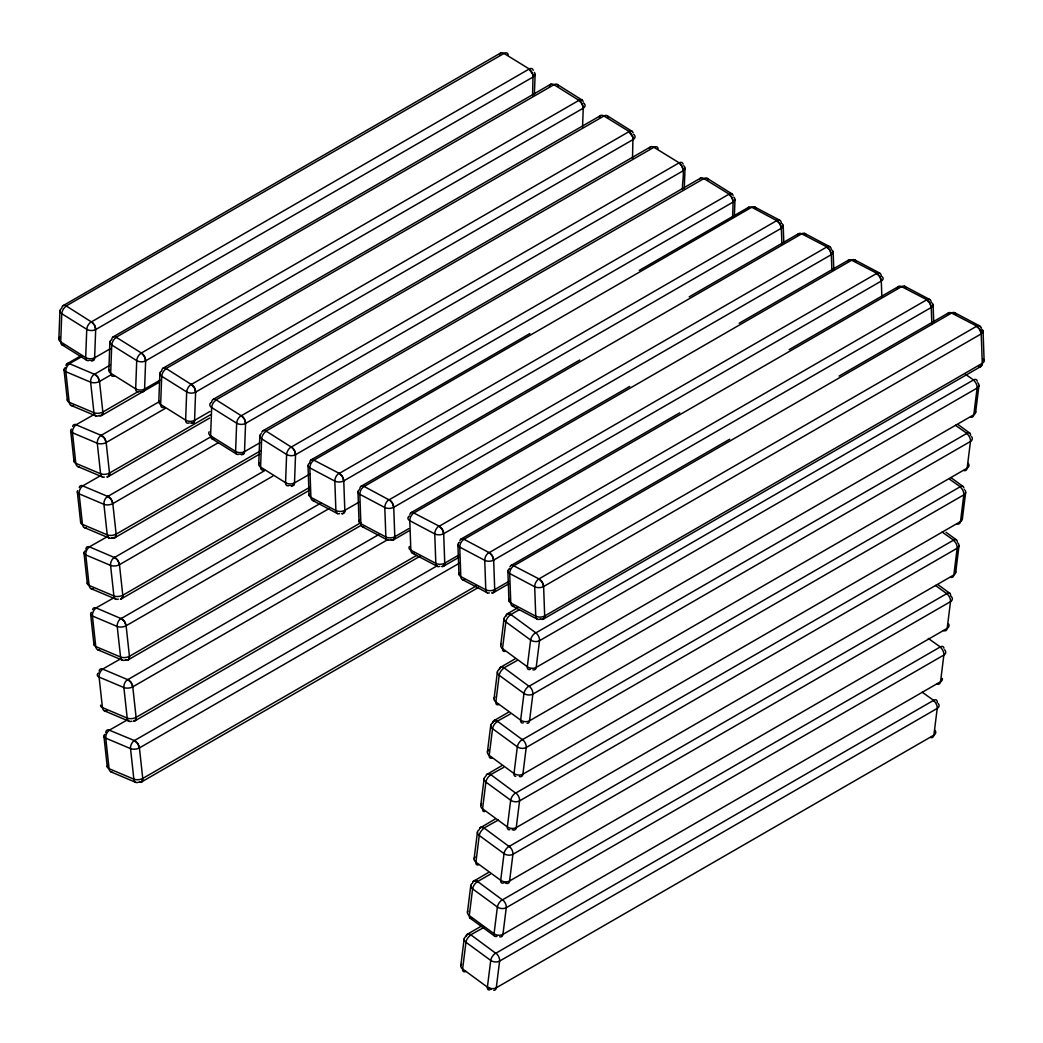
<?xml version="1.0" encoding="UTF-8"?>
<svg xmlns="http://www.w3.org/2000/svg" width="1043" height="1043" viewBox="0 0 1043 1043"><rect width="100%" height="100%" fill="white"/><g stroke="black" fill="none" stroke-linecap="round" stroke-linejoin="round"><path stroke-width="1.5" d="M508.202 54.692A6.31 3.494 -57.9 0 0 504.017 53.428L529.257 68.968L91.393 321.909L66.191 305.938L504.017 53.428A6.31 3.65 60 0 0 499.48 54.797M608.134 117.272A6.31 3.494 -57.9 0 0 603.962 115.995L629.19 131.535L191.325 384.476L166.124 368.518L603.962 115.995A6.31 3.65 60 0 0 599.412 117.377M658.107 148.549A6.31 3.494 -57.9 0 0 653.922 147.285L679.149 162.825L241.285 415.766L216.097 399.808L653.922 147.285A6.31 3.65 60 0 0 649.385 148.667M708.067 179.839A6.31 3.494 -57.9 0 0 703.895 178.575L729.122 194.115L291.258 447.056L266.056 431.085L703.895 178.575A6.31 3.65 60 0 0 699.657 179.096M781.911 243.736L781.363 228.234A6.31 3.65 60 0 0 776.709 220.608L751.742 207.244L313.891 460.172L339.314 473.392L776.944 220.503M797.595 235.144A6.31 3.65 60 0 1 801.689 233.815L364.098 486.468A6.31 3.65 60 0 0 359.835 488.619M847.659 261.298A6.31 3.65 60 0 1 851.662 260.228L413.823 512.987L439.246 526.207L876.889 273.318L851.662 260.228A6.31 3.794 -62.1 0 1 856.081 261.532M947.461 314.53A6.31 3.65 60 0 1 951.594 313.043L513.756 565.814L539.179 579.021M82.371 356.354L69.412 363.655L94.483 374.294L109.971 365.193M94.6 414.214L76.048 424.775L101.145 435.374L158.836 401.907M101.301 475.256L82.71 485.882L107.781 496.442L211.586 436.365M107.95 536.337L89.398 546.845L114.43 557.523L265 470.432M114.6 597.404L96.073 607.9L121.079 618.603L320.905 503.078M121.262 658.485L102.657 669.071L127.741 679.671L378.805 534.564M922.234 692.252L933.628 700.335L495.764 953.276L470.771 934.776L483.665 927.605M928.296 638.433L940.278 646.934L502.413 899.887L477.42 881.374M946.927 593.532L509.062 846.486L484.069 827.986L498.371 820.007M949.547 479.193L960.238 486.742L522.374 739.696L497.381 721.195L510.262 714.025M955.479 425.283L966.887 433.353L529.023 686.294L504.03 667.794L516.924 660.636M94.418 643.244A6.31 3.129 -6.2 0 0 95.773 646.543L120.558 657.012A6.31 4.094 -67.1 0 0 125.616 659.88L125.616 659.88A6.31 3.65 60 0 0 129.436 656.295L360.865 522.686M58.877 338.923L59.933 310.684M91.693 360.722L94.209 359.509L94.626 357.788L95.682 329.549L94.509 325.168L91.51 321.896M108.85 370.213L109.906 341.974M141.665 392.012L144.182 390.786L144.586 389.078L145.642 360.839L144.469 356.445L141.379 353.003L116.164 337.228L553.989 84.705A6.31 3.65 60 0 0 549.452 86.087M158.81 401.503L159.866 373.264M191.625 423.289L194.141 422.076L194.559 420.355L195.615 392.116L194.441 387.735L191.182 384.45M241.598 454.579L244.114 453.366L244.518 451.645L245.574 423.406L244.401 419.025L241.441 415.753M258.755 464.07L259.811 435.831M291.558 485.869L294.074 484.656L294.491 482.935L295.547 454.696L294.374 450.315L291.479 447.004M532.569 95.721L533.012 74.757L529.01 69.06A6.31 3.65 60 0 1 533.273 76.895L95.682 329.549A6.31 3.794 2.1 0 1 86.752 329.327L61.772 313.695A6.31 3.794 2.1 0 1 61.185 308.715M534.355 94.926L535.111 74.535M582.542 127.011L583.246 108.185L582.072 103.805L578.969 100.35L553.989 84.705A6.31 3.494 -57.9 0 1 558.174 85.982M632.514 158.301L632.945 137.337L628.942 131.64A6.31 3.65 60 0 1 633.218 139.475L195.615 392.116A6.31 3.794 2.1 0 1 186.684 391.907L161.704 376.262A6.31 3.794 2.1 0 1 161.117 371.282M682.474 189.591C681.861 181.221 686.411 168.744 679.162 162.838M684.247 188.783L685.016 168.392M732.564 217.739L733.151 202.042A6.31 3.794 2.1 0 0 733.737 197.101M734.389 215.366L734.976 199.682M110.767 374.959L99.515 381.464A6.31 3.65 60 0 0 94.496 374.137L97.794 377.058L99.515 381.464L102.84 411.998L101.966 415.31L99.007 415.583A6.31 4.094 -67.1 0 1 93.948 412.702L69.164 402.233A6.31 3.129 -6.2 0 1 67.808 398.947M165.263 408.413L106.164 442.532A6.31 3.65 60 0 0 101.145 435.205L104.443 438.125L106.164 442.532L109.489 473.066L109.385 475.021L107.312 476.951M107.612 496.429L111.106 499.206L112.813 503.613L116.138 534.146L115.265 537.458L112.305 537.732A6.31 4.094 -67.1 0 1 107.246 534.85L82.462 524.381A6.31 3.129 -6.2 0 1 80.832 521.552M114.652 557.47L117.755 560.287L119.463 564.68L122.787 595.227L122.683 597.17L120.61 599.099M120.936 618.59L124.404 621.354L126.112 625.761L129.436 656.295L128.563 659.606L125.747 659.997M127.846 679.658L131.053 682.435L132.774 686.829L136.098 717.375L135.981 719.318L133.908 721.261M126.503 720.374L109.319 730.178L134.404 740.582L137.702 743.503L139.423 747.909L142.748 778.443L141.861 781.755L138.915 782.028M782.758 224.414A6.31 3.494 -2.1 0 1 781.363 228.234L343.76 480.875A6.31 3.65 60 0 0 339.105 473.261L342.326 476.468L343.76 480.875L344.816 510.34L344.542 512.165L342.234 513.743M363.655 527.041A6.31 3.794 -62.1 0 1 360.878 523.755L359.822 494.304A6.31 3.794 -62.1 0 1 364.098 486.468L389.052 499.845L826.916 246.917L801.689 233.815A6.31 3.794 -62.1 0 1 806.161 235.249M881.883 276.473A6.31 3.494 -2.1 0 1 881.296 281.049L443.692 533.69A6.31 3.65 60 0 0 439.038 526.076L442.258 529.283L443.692 533.69L444.748 563.155L444.487 564.98L442.167 566.558M463.796 539.179L489.141 552.647L926.849 299.732L901.621 286.629A6.31 3.794 -62.1 0 1 906.211 288.598M542.099 619.373L544.42 617.808L544.681 615.97L543.625 586.518L542.191 582.098L538.983 578.891L976.822 326.146L951.594 313.043A6.31 3.794 -62.1 0 1 955.492 313.369M112.253 537.875L112.305 537.732A6.31 3.65 60 0 0 116.138 534.146L260.607 450.745M460.81 965.622L464.135 938.935M467.46 912.234L470.784 885.533M474.109 858.832L477.433 832.131M480.771 805.444L484.095 778.743M487.42 752.042L490.745 725.341M494.069 698.654L497.394 671.953M500.718 645.252L504.043 618.551M955.688 572.464L959.012 545.763M962.337 519.062L965.662 492.374M975.635 412.272L978.96 385.584M389.261 499.806L392.285 502.869L393.733 507.289L394.789 536.741L393.615 539.779L390.512 539.648A6.31 3.794 -62.1 0 1 385.858 536.962L360.878 523.755A6.31 3.494 -2.1 0 1 359.418 520.105M931.855 302.887A6.31 3.494 -2.1 0 1 931.256 307.463L493.665 560.104A6.31 3.65 60 0 0 489.011 552.49L492.218 555.697L493.665 560.104L494.721 589.556L494.447 591.394L492.14 592.972M508.645 569.413A6.31 3.494 -2.1 0 0 509.714 573.533L534.694 586.74A6.31 3.494 -2.1 0 0 543.625 586.518L981.228 333.864A6.31 3.65 60 0 0 976.574 326.25L979.781 329.458L981.228 333.864L982.284 363.329L981.111 366.354L543.507 618.994M527.067 723.32A6.31 3.65 60 0 0 529.544 720.791L532.869 694.103A6.31 3.65 60 0 0 529.036 686.085L528.866 686.255M519.336 776.514A6.31 3.65 60 0 0 522.895 774.193L526.22 747.492A6.31 3.65 60 0 0 522.387 739.487L522.178 739.63M515.698 793.084L953.576 540.131L942.181 532.073M505.386 883.017A6.31 3.65 60 0 0 509.597 880.983L512.921 854.282A6.31 3.65 60 0 0 509.088 846.277L509.206 846.486M499.662 936.783A6.31 3.65 60 0 0 502.948 934.385L506.272 907.684A6.31 3.65 60 0 0 502.439 899.679L502.244 899.822M489.715 989.911A6.31 3.129 -53.8 0 1 487.394 987.121L490.731 960.42A6.31 3.129 -53.8 0 1 495.79 953.067L495.79 953.067A6.31 3.65 60 0 1 499.61 961.085L496.285 987.773A6.31 3.65 60 0 1 493.808 990.302M91.263 321.883L91.406 321.713A6.31 3.65 60 0 1 95.682 329.549M195.615 392.116A6.31 3.65 60 0 0 191.338 384.28L191.338 384.28A6.31 3.494 -57.9 0 0 186.684 391.907L185.628 420.146A6.31 3.494 -57.9 0 0 189.278 422.923M241.194 415.753L241.311 415.57A6.31 3.65 60 0 1 245.574 423.406L683.178 170.765A6.31 3.794 2.1 0 0 684.638 166.789M733.151 202.042A6.31 3.65 60 0 0 728.874 194.207L731.977 197.662L733.151 202.042L295.547 454.696A6.31 3.65 60 0 0 291.271 446.86L291.101 447.017M755.901 208.131A6.31 3.794 -62.1 0 0 751.729 207.401L751.729 207.401A6.31 3.65 60 0 0 747.727 208.47M101.002 435.361L101.262 435.348A6.31 4.094 -67.1 0 0 97.273 443.236L100.597 473.783A6.31 4.094 -67.1 0 0 104.378 477.159M107.69 496.442L107.794 496.285A6.31 3.65 60 0 1 112.813 503.613L218.352 442.675M272.836 476.129L119.463 564.68A6.31 3.65 60 0 0 114.443 557.366L114.274 557.51M121.171 618.59L121.092 618.434A6.31 3.65 60 0 1 126.112 625.761L329.484 508.345M131.77 721.208A6.31 4.094 -67.1 0 1 127.207 718.079L123.882 687.546A6.31 4.094 -67.1 0 1 127.754 679.514L127.754 679.514A6.31 3.65 60 0 1 132.774 686.829L388.035 539.453M831.884 270.137L831.323 254.635A6.31 3.65 60 0 0 826.682 247.022L829.889 250.229L831.323 254.635L393.733 507.289A6.31 3.65 60 0 0 389.078 499.662L388.896 499.819M439.038 526.259L439.038 526.076A6.31 3.794 -62.1 0 0 434.762 533.912L435.818 563.376A6.31 3.794 -62.1 0 0 439.833 566.362M543.625 586.518A6.31 3.65 60 0 0 538.983 578.891L538.801 579.048M94.509 374.294L94.496 374.137A6.31 4.094 -67.1 0 0 90.624 382.168L93.948 412.702A6.31 3.129 -6.2 0 0 102.84 411.998L138.015 391.686M459.207 563.285L139.423 747.909A6.31 3.65 60 0 0 134.404 740.582L437.356 565.684M529.049 686.294L529.036 686.085A6.31 3.129 -53.8 0 0 523.977 693.439L520.653 720.139A6.31 3.129 -53.8 0 0 523.286 722.851M505.881 616.074L507.602 613.649L517.419 607.978M491.853 758.105A6.31 3.129 -53.8 0 1 489.219 755.38L492.544 728.679A6.31 4.094 7.1 0 1 492.583 722.864L494.304 720.439L508.319 712.343M522.269 739.67L522.387 739.487A6.31 3.129 -53.8 0 0 517.328 746.827L514.003 773.528A6.31 3.129 -53.8 0 0 515.764 776.37M291.284 447.056L291.271 446.86A6.31 3.494 -57.9 0 0 286.616 454.474L285.56 482.713A6.31 3.494 -57.9 0 0 289.211 485.503M538.983 579.074L538.983 578.891A6.31 3.794 -62.1 0 0 534.694 586.74L535.75 616.191A6.31 3.794 -62.1 0 0 540.404 618.877M114.456 557.523L114.443 557.366A6.31 4.094 -67.1 0 0 110.571 565.397L113.896 595.931A6.31 4.094 -67.1 0 0 118.315 599.112M121.118 618.59L121.092 618.434A6.31 4.094 -67.1 0 0 117.22 626.465L120.558 657.012A6.31 3.129 -6.2 0 0 129.436 656.295M388.974 499.832L389.078 499.662A6.31 3.794 -62.1 0 0 384.802 507.511L385.858 536.962A6.31 3.494 -2.1 0 0 394.789 536.741L408.856 528.618M134.286 740.752L134.404 740.582A6.31 4.094 -67.1 0 0 130.531 748.613L133.856 779.16A6.31 4.094 -67.1 0 0 137.767 782.511M515.529 793.019L490.718 774.584L503.613 767.426M514.981 658.954L500.953 667.051L499.232 669.476A6.31 4.094 7.1 0 0 499.193 675.29L495.868 701.991A6.31 3.129 -53.8 0 0 499.115 704.494M486.494 774.688L501.67 765.745M479.845 828.077L495.021 819.133M473.196 881.478L488.372 872.535M481.723 925.936L467.694 934.033L465.986 936.445A6.31 4.094 7.1 0 0 465.947 942.272L462.623 968.96A6.31 3.129 -53.8 0 0 465.856 971.476M63.219 305.573L500.809 52.919M113.179 336.863L550.782 84.209M66.752 363.942L80.78 355.846M90.624 360.396A6.31 3.65 60 0 0 94.626 357.788L110.102 348.844M583.246 108.185A6.31 3.65 60 0 0 578.969 100.35L141.379 353.003A6.31 3.65 60 0 1 145.642 360.839L583.246 108.185A6.31 3.794 2.1 0 0 584.641 104.117M163.151 368.14L600.742 115.499M140.596 391.673A6.31 3.65 60 0 0 144.586 389.078L160.061 380.134M101.966 415.31L159.475 382.103M213.111 399.43L650.715 146.789M190.569 422.963A6.31 3.65 60 0 0 194.559 420.355L210.034 411.424M74.548 459.911A6.31 3.129 -6.2 0 0 75.813 463.314L100.597 473.783A6.31 3.129 -6.2 0 0 109.489 473.066L210.803 414.579M108.615 476.377L209.604 418.074M263.084 430.72L700.674 178.066M240.529 454.253A6.31 3.65 60 0 0 244.518 451.645L260.007 442.714M115.265 537.458L259.733 454.044M311.023 459.924L529.831 333.604M639.229 270.437L748.626 207.283M290.502 485.543A6.31 3.65 60 0 0 294.491 482.935L309.914 474.03M88.173 581.733A6.31 3.129 -6.2 0 0 89.111 585.462L113.896 595.931A6.31 3.129 -6.2 0 0 122.787 595.227L309.927 487.172M121.914 598.526L309.862 490.027M360.995 486.338L579.791 360.018M689.188 296.851L798.599 233.684M341.83 513.691A6.31 3.65 60 0 0 344.816 510.34L358.883 502.204M128.563 659.606L361.386 525.19M410.955 512.739L629.763 386.418M739.161 323.265L848.559 260.098M393.615 539.779L409.039 530.861M133.321 721.248A6.31 3.65 60 0 0 136.098 717.375L416.6 555.424M135.212 720.687L419.938 556.297M460.928 539.153L679.723 412.832M789.134 349.666L898.531 286.512M441.763 566.518A6.31 3.65 60 0 0 444.748 563.155L458.816 555.032M443.575 566.18L458.998 557.275M510.901 565.567L729.696 439.246M839.094 376.08L948.491 312.913M139.345 782.185A6.31 3.65 60 0 0 142.748 778.443L476.56 585.723M141.861 781.755L478.489 587.418M491.931 592.946A6.31 3.65 60 0 0 494.721 589.556L508.788 581.433M493.548 592.593L508.971 583.689M510.666 614.666L519.349 609.673M540.626 618.981A6.31 3.65 60 0 0 544.681 615.97L982.284 363.329A6.31 3.494 -2.1 0 0 983.901 359.874M471.579 918.361A6.31 3.129 -53.8 0 1 469.272 915.571L472.596 888.871A6.31 3.129 -53.8 0 1 477.655 881.531L490.314 874.217M65.931 365.585A6.31 3.65 60 0 1 69.712 363.668L69.712 363.668A6.31 4.094 -67.1 0 0 65.839 371.699L69.164 402.233A6.31 4.094 -67.1 0 0 73.584 405.427M79.255 487.576A6.31 3.65 60 0 1 83.01 485.816L83.01 485.816A6.31 4.094 -67.1 0 0 79.138 493.847L82.462 524.381A6.31 4.094 -67.1 0 0 86.243 527.771M89.411 546.832L89.659 546.897A6.31 4.094 -67.1 0 0 85.787 554.928L89.111 585.462A6.31 4.094 -67.1 0 0 93.192 588.76M96.073 608.095L96.308 607.965A6.31 4.094 -67.1 0 0 92.436 615.996L95.773 646.543A6.31 4.094 -67.1 0 0 99.672 649.88M99.15 671.131A6.31 3.65 60 0 1 102.97 669.045L102.97 669.045A6.31 4.094 -67.1 0 0 99.098 677.076L102.423 707.61A6.31 4.094 -67.1 0 0 106.842 710.805M66.178 305.951L66.426 306.068A6.31 3.494 -57.9 0 0 61.772 313.695L60.716 341.921A6.31 3.494 -57.9 0 0 64.353 344.711M116.138 337.241L116.386 337.358A6.31 3.494 -57.9 0 0 111.731 344.972L110.675 373.211A6.31 3.494 -57.9 0 0 114.326 375.988M266.056 431.333L266.291 431.215A6.31 3.494 -57.9 0 0 261.637 438.842L260.581 467.068A6.31 3.494 -57.9 0 0 264.218 469.858M500.953 667.051L504.251 667.937A6.31 3.129 -53.8 0 0 499.193 675.29L523.977 693.439A6.31 4.094 7.1 0 0 532.869 694.103L970.472 441.45A6.31 4.094 7.1 0 0 971.581 436.652M494.304 720.439L497.602 721.339A6.31 3.129 -53.8 0 0 492.544 728.679L517.328 746.827A6.31 4.094 7.1 0 0 526.22 747.492L963.823 494.851A6.31 4.094 7.1 0 0 965.296 490.614M487.655 773.841L490.953 774.74A6.31 3.129 -53.8 0 0 485.895 782.081L482.57 808.781A6.31 3.129 -53.8 0 0 484.643 811.61M480.992 827.229L484.304 828.129A6.31 3.129 -53.8 0 0 479.245 835.482L475.921 862.17A6.31 3.129 -53.8 0 0 478.229 864.973M470.758 935.036L471.006 934.919A6.31 3.129 -53.8 0 0 465.947 942.272L490.731 960.42A6.31 4.094 7.1 0 0 499.61 961.085L937.214 708.432A6.31 4.094 7.1 0 0 938.231 703.517M96.008 608.004L96.308 607.965A6.31 3.65 60 0 0 92.592 609.607M89.411 547.001L89.659 546.897A6.31 3.65 60 0 0 85.826 549.153M505.164 651.314A6.31 3.129 -53.8 0 1 502.517 648.59L505.842 621.889A6.31 3.129 -53.8 0 1 510.901 614.549L535.88 632.866L973.523 379.939L965.466 374.32M467.694 934.033L470.758 934.789M313.852 460.146L314.126 460.054A6.31 3.794 -62.1 0 0 309.849 467.89L310.905 497.355A6.31 3.794 -62.1 0 0 314.425 500.51M409.847 514.681A6.31 3.65 60 0 1 414.058 512.869L414.058 512.869A6.31 3.794 -62.1 0 0 409.782 520.705L410.838 550.169A6.31 3.794 -62.1 0 0 414.358 553.338M513.664 606.257A6.31 3.794 -62.1 0 1 510.77 602.984L509.714 573.533A6.31 3.794 -62.1 0 1 513.99 565.684L513.769 565.593M66.139 306.134L66.426 306.068A6.31 3.65 60 0 0 61.772 308.324M111.744 339.601A6.31 3.65 60 0 1 116.386 337.358L116.112 337.267M943.472 630.598A6.31 3.65 60 0 0 947.187 628.342L950.512 601.642A6.31 3.65 60 0 0 946.692 593.636L935.532 585.462M497.302 721.378L497.602 721.339A6.31 3.65 60 0 0 492.583 722.864M472.662 882.821A6.31 3.65 60 0 1 477.655 881.531L474.343 880.631M881.296 281.049L879.849 276.643L876.641 273.435A6.31 3.65 60 0 1 881.296 281.049L881.843 296.551M931.256 307.463L929.821 303.044L926.614 299.836A6.31 3.65 60 0 1 931.256 307.463L931.868 324.516M583.154 101.627A6.31 3.494 -57.9 0 0 578.969 100.35L579.217 100.48M513.704 565.749L513.99 565.684A6.31 3.65 60 0 0 509.949 566.87M973.562 380.174L973.288 380.043A6.31 3.65 60 0 1 977.122 388.061L973.797 414.749A6.31 3.65 60 0 1 970.511 417.161M970.511 435.635A6.31 3.129 -53.8 0 0 966.639 433.445L966.639 433.445A6.31 3.65 60 0 1 970.472 441.45L967.148 468.151A6.31 3.65 60 0 1 963.862 470.549M940.343 647.064L940.03 647.025A6.31 3.65 60 0 1 943.863 655.043L940.538 681.731A6.31 3.65 60 0 1 937.149 684.104M933.654 700.361L933.381 700.427A6.31 3.65 60 0 1 937.214 708.432L933.889 735.132A6.31 3.65 60 0 1 930.617 737.531M510.64 614.64L507.602 613.649M470.706 934.841L471.006 934.919A6.31 3.65 60 0 0 466.065 936.001M781.311 222.733A6.31 3.794 -62.1 0 0 776.709 220.608L779.916 223.815L781.363 228.234M683.087 164.194A6.31 3.494 -57.9 0 0 678.902 162.93L678.902 162.93A6.31 3.65 60 0 1 683.178 170.765M826.982 247.035L826.682 247.022A6.31 3.794 -62.1 0 1 831.258 248.977M876.876 273.54L876.641 273.435A6.31 3.794 -62.1 0 1 881.296 276.108M931.216 301.962A6.31 3.794 -62.1 0 0 926.614 299.836L926.888 299.758M980.746 326.981A6.31 3.794 -62.1 0 0 976.574 326.25L976.822 326.355M950.603 595.175A6.31 3.129 -53.8 0 0 946.692 593.636L946.927 593.78M504.251 667.937L504.251 667.937A6.31 3.65 60 0 0 499.31 669.019M490.679 774.623L490.953 774.74A6.31 3.65 60 0 0 486.012 775.809M483.991 828.129L484.304 828.129A6.31 3.65 60 0 0 479.558 828.598M265.978 431.202L266.291 431.215A6.31 3.65 60 0 0 261.832 432.284M633.114 132.917A6.31 3.494 -57.9 0 0 628.942 131.64L629.177 131.77M729.174 194.167L728.874 194.207A6.31 3.494 -57.9 0 1 733.06 195.484M979.703 366.732L981.111 366.354M953.615 540.17L953.341 540.235A6.31 3.65 60 0 1 957.174 548.24L953.85 574.941A6.31 3.65 60 0 1 950.447 577.314M211.677 402.181A6.31 3.65 60 0 1 216.318 399.925L216.318 399.925A6.31 3.494 -57.9 0 0 211.664 407.552L210.608 435.791A6.31 3.494 -57.9 0 0 214.258 438.568M510.901 614.549L510.901 614.549A6.31 3.65 60 0 0 505.92 615.839M953.641 540.3L953.341 540.235A6.31 3.129 -53.8 0 1 957.252 541.773M933.694 700.479L933.381 700.427A6.31 3.129 -53.8 0 1 937.253 702.617M464.826 579.569A6.31 3.794 -62.1 0 1 460.81 576.583L459.754 547.119A6.31 3.794 -62.1 0 1 464.031 539.283L901.621 286.629A6.31 3.65 60 0 0 897.619 287.699M529.01 69.06L529.01 69.06A6.31 3.494 -57.9 0 1 533.182 70.337M463.718 539.283L464.031 539.283A6.31 3.65 60 0 0 459.885 540.769M973.588 380.108L973.288 380.043A6.31 3.129 -53.8 0 1 977.187 381.269M960.264 486.951L959.99 486.846A6.31 3.65 60 0 1 963.823 494.851L960.499 521.552A6.31 3.65 60 0 1 957.213 523.951M960.29 486.885L959.99 486.846A6.31 3.129 -53.8 0 1 963.849 487.798M313.878 459.963L314.126 460.054A6.31 3.65 60 0 0 310.488 460.445M940.317 647.129L940.03 647.025A6.31 3.129 -53.8 0 1 943.928 648.238M71.159 405.466L95.943 415.935M77.808 466.547L102.592 477.016M84.457 527.615L109.241 538.084M91.106 588.695L115.89 599.164M97.755 649.763L122.539 660.232M104.404 710.844L129.189 721.313M111.053 771.924L135.838 782.393M754.702 206.996L779.682 220.203M804.661 233.41L829.641 246.617M854.634 259.824L879.614 273.031M904.594 286.225L929.587 299.432M954.567 312.639L979.546 325.846M312.587 500.431L337.567 513.638M362.56 526.845L387.54 540.052M412.52 553.259L437.512 566.453M462.492 579.66L487.472 592.867M512.452 606.074L537.445 619.281M557.301 84.496L582.281 100.141M607.261 115.786L632.254 131.431M707.206 178.366L732.186 193.998M577.991 99.528L580.755 101.249M61.68 344.594L86.66 360.239M211.586 438.464L236.565 454.109M958.074 424.54L969.807 433.145M951.412 477.942L963.158 486.533M946.066 532.295L956.509 539.935M938.113 584.732L949.86 593.324M469.963 918.062L494.747 936.21M488.659 987.395L491.266 989.299M489.011 552.66L489.011 552.49A6.31 3.794 -62.1 0 0 484.734 560.326L485.79 589.777A6.31 3.794 -62.1 0 0 489.31 592.946M339.105 473.431L339.105 473.261A6.31 3.794 -62.1 0 0 334.829 481.097L335.885 510.548A6.31 3.794 -62.1 0 0 339.562 513.664M141.392 353.186L141.379 353.003A6.31 3.494 -57.9 0 0 136.724 360.617L135.668 388.856A6.31 3.494 -57.9 0 0 139.306 391.633M509.153 846.486L509.088 846.277A6.31 3.129 -53.8 0 0 504.03 853.63L500.705 880.318A6.31 3.129 -53.8 0 0 503.938 882.834M107.807 496.442L107.794 496.285A6.31 4.094 -67.1 0 0 103.922 504.317L107.246 534.85A6.31 3.129 -6.2 0 0 116.138 534.146M241.324 415.766L241.311 415.57A6.31 3.494 -57.9 0 0 236.657 423.197L235.601 451.436A6.31 3.494 -57.9 0 0 239.238 454.213M91.419 321.909L91.406 321.713A6.31 3.494 -57.9 0 0 86.752 329.327L85.695 357.566A6.31 3.494 -57.9 0 0 89.333 360.356M64.027 369.848L67.352 400.382M70.689 430.915L74.014 461.462M77.338 491.996L80.663 522.53M83.988 553.064L87.312 583.611M90.637 614.144L93.961 644.678M103.935 736.293L107.26 766.84M502.452 899.887L502.439 899.679A6.31 3.129 -53.8 0 0 497.381 907.019L494.056 933.72A6.31 3.129 -53.8 0 0 496.963 936.353M983.067 331.1L984.123 360.565M981.28 330.488L981.398 333.577M933.094 304.699L933.707 321.752M833.161 251.871L833.774 268.938M783.189 225.471L783.801 242.524M507.889 571.355L508.945 600.807M457.916 544.941L458.972 574.406M357.984 492.127L359.04 521.578M308.024 465.713L309.08 495.177M479.285 829.654A6.31 4.094 7.1 0 0 479.245 835.482L504.03 853.63A6.31 4.094 7.1 0 0 512.921 854.282L950.512 601.642A6.31 4.094 7.1 0 0 951.62 596.844M948.609 623.988A6.31 4.094 7.1 0 1 947.187 628.342L509.597 880.983A6.31 4.094 7.1 0 1 500.705 880.318L475.921 862.17A6.31 4.094 7.1 0 1 475.086 856.994M950.564 595.827A6.31 4.094 7.1 0 1 951.138 596.309M634.665 135.499A6.31 3.794 2.1 0 1 633.218 139.475M633.675 134.43A6.31 3.794 2.1 0 1 634.313 135.016M194.559 420.355A6.31 3.794 2.1 0 1 185.628 420.146L160.648 404.501A6.31 3.794 2.1 0 1 159.031 400.747M161.704 370.891A6.31 3.65 60 0 1 166.358 368.635L166.358 368.635A6.31 3.494 -57.9 0 0 161.704 376.262L160.648 404.501A6.31 3.494 -57.9 0 0 164.286 407.278M443.692 533.69A6.31 3.494 -2.1 0 1 434.762 533.912L409.782 520.705A6.31 3.494 -2.1 0 1 408.334 517.054M444.748 563.155A6.31 3.494 -2.1 0 1 435.818 563.376L410.838 550.169A6.31 3.494 -2.1 0 1 409.391 546.519M408.491 516.846A6.31 3.494 -2.1 0 1 409.325 516.076M99.515 381.464A6.31 3.129 -6.2 0 1 90.624 382.168L65.839 371.699A6.31 3.129 -6.2 0 1 65.292 367.631M102.84 411.998A6.31 3.65 60 0 1 99.228 415.662M781.676 223.476A6.31 3.494 -2.1 0 1 782.094 223.763M343.76 480.875A6.31 3.494 -2.1 0 1 334.829 481.097L309.849 467.89A6.31 3.494 -2.1 0 1 309.263 463.34M344.816 510.34A6.31 3.494 -2.1 0 1 335.885 510.548L310.905 497.355A6.31 3.494 -2.1 0 1 309.236 494.095M309.849 462.949A6.31 3.65 60 0 1 310.266 460.81M112.813 503.613A6.31 3.129 -6.2 0 1 103.922 504.317L79.138 493.847A6.31 3.129 -6.2 0 1 77.73 490.64M954.853 570.026A6.31 4.094 7.1 0 1 953.85 574.941L516.246 827.594A6.31 3.65 60 0 1 512.204 829.706M957.787 542.908A6.31 4.094 7.1 0 1 957.174 548.24L519.57 800.894A6.31 4.094 7.1 0 1 510.679 800.229L485.895 782.081A6.31 4.094 7.1 0 1 485.477 776.566M481.527 803.814A6.31 4.094 7.1 0 0 482.57 808.781L507.354 826.93A6.31 3.129 -53.8 0 0 509.818 829.693M583.558 103.022A6.31 3.794 2.1 0 1 584.341 103.726M145.642 360.839A6.31 3.794 2.1 0 1 136.724 360.617L111.731 344.972A6.31 3.794 2.1 0 1 111.145 340.005M144.586 389.078A6.31 3.794 2.1 0 1 135.668 388.856L110.675 373.211A6.31 3.794 2.1 0 1 109.007 369.6M975.609 411.45A6.31 4.094 7.1 0 1 973.797 414.762L536.193 667.403A6.31 3.65 60 0 1 532.908 669.802M977.747 382.729A6.31 4.094 7.1 0 1 977.122 388.061L539.518 640.702A6.31 4.094 7.1 0 1 530.626 640.037L505.842 621.889A6.31 4.094 7.1 0 1 505.294 616.478M501.161 644.039A6.31 4.094 7.1 0 0 502.517 648.59L527.302 666.738A6.31 3.129 -53.8 0 0 530.548 669.241M968.256 463.353A6.31 4.094 7.1 0 1 967.148 468.151L529.544 720.791A6.31 4.094 7.1 0 1 520.653 720.139L495.868 701.991A6.31 4.094 7.1 0 1 494.93 696.92M683.647 165.707A6.31 3.794 2.1 0 1 684.286 166.306M245.574 423.406A6.31 3.794 2.1 0 1 236.657 423.197L211.664 407.552A6.31 3.794 2.1 0 1 210.217 403.498M244.518 451.645A6.31 3.794 2.1 0 1 235.601 451.436L210.608 435.791A6.31 3.794 2.1 0 1 209.161 431.737M210.464 403.159A6.31 3.794 2.1 0 1 211.207 402.481M126.112 625.761A6.31 3.129 -6.2 0 1 117.22 626.465L92.436 615.996A6.31 3.129 -6.2 0 1 91.406 612.358M493.665 560.104A6.31 3.494 -2.1 0 1 484.734 560.326L459.754 547.119A6.31 3.494 -2.1 0 1 458.359 543.377M494.721 589.556A6.31 3.494 -2.1 0 1 485.79 589.777L460.81 576.583A6.31 3.494 -2.1 0 1 459.415 572.842M897.423 288.455A6.31 3.65 60 0 1 897.488 288.116M458.672 542.999A6.31 3.494 -2.1 0 1 459.441 542.373M934.997 730.335A6.31 4.094 7.1 0 1 933.889 735.132L496.285 987.773A6.31 4.094 7.1 0 1 487.394 987.121L462.623 968.96A6.31 4.094 7.1 0 1 461.58 964.006M942.35 678.432A6.31 4.094 7.1 0 1 940.538 681.731L502.948 934.385A6.31 4.094 7.1 0 1 494.056 933.72L469.272 915.571A6.31 4.094 7.1 0 1 467.851 911.113M945.506 651.132A6.31 4.094 7.1 0 1 943.863 655.043L506.272 907.684A6.31 4.094 7.1 0 1 497.381 907.019L472.596 888.871A6.31 4.094 7.1 0 1 472.036 883.447M944.489 649.711A6.31 4.094 7.1 0 1 944.997 650.258M962.181 517.797A6.31 4.094 7.1 0 1 960.499 521.552L522.895 774.193A6.31 4.094 7.1 0 1 514.003 773.528L489.219 755.38A6.31 4.094 7.1 0 1 488.672 749.969M964.319 489.402A6.31 4.094 7.1 0 1 964.592 489.662M106.164 442.532A6.31 3.129 -6.2 0 1 97.273 443.236L72.489 432.767A6.31 3.129 -6.2 0 1 71.445 429.129M109.489 473.066A6.31 3.65 60 0 1 106.921 476.964M72.645 426.378A6.31 3.65 60 0 1 76.361 424.736L76.361 424.736A6.31 4.094 -67.1 0 0 72.489 432.767L75.813 463.314A6.31 4.094 -67.1 0 0 79.242 466.743M139.423 747.909A6.31 3.129 -6.2 0 1 130.531 748.613L105.747 738.144A6.31 3.129 -6.2 0 1 104.795 734.415M142.748 778.443A6.31 3.129 -6.2 0 1 133.856 779.16L109.072 768.691A6.31 3.129 -6.2 0 1 108.029 765.04M105.747 732.747A6.31 3.65 60 0 1 109.619 730.113L109.619 730.113A6.31 4.094 -67.1 0 0 105.747 738.144L109.072 768.691A6.31 4.094 -67.1 0 0 112.214 772.146M132.774 686.829A6.31 3.129 -6.2 0 1 123.882 687.546L99.098 677.076A6.31 3.129 -6.2 0 1 97.507 674.13M136.098 717.375A6.31 3.129 -6.2 0 1 127.207 718.079L102.423 707.61A6.31 3.129 -6.2 0 1 100.65 705.133M98.055 673.426A6.31 3.129 -6.2 0 1 98.537 673.009M534.355 72.423A6.31 3.794 2.1 0 1 533.273 76.895M94.626 357.788A6.31 3.794 2.1 0 1 85.695 357.566L60.716 341.921A6.31 3.794 2.1 0 1 58.916 338.714M58.995 338.44A6.31 3.794 2.1 0 1 60.129 336.954M295.547 454.696A6.31 3.794 2.1 0 1 286.616 454.474L261.637 438.842A6.31 3.794 2.1 0 1 260.255 434.696M294.491 482.935A6.31 3.794 2.1 0 1 285.56 482.713L260.581 467.068A6.31 3.794 2.1 0 1 259.199 462.936M260.437 434.449A6.31 3.794 2.1 0 1 261.324 433.666M831.793 249.981A6.31 3.494 -2.1 0 1 831.323 254.635M393.733 507.289A6.31 3.494 -2.1 0 1 384.802 507.511L359.822 494.304A6.31 3.494 -2.1 0 1 359.353 489.662M394.789 536.741A6.31 3.65 60 0 1 390.734 539.752M119.463 564.68A6.31 3.129 -6.2 0 1 110.571 565.397L85.787 554.928A6.31 3.129 -6.2 0 1 85.239 550.86M122.787 595.227A6.31 3.65 60 0 1 120.414 599.112M982.284 363.329A6.31 3.65 60 0 1 978.882 366.588M982.871 358.753A6.31 3.494 -2.1 0 1 983.484 359.287M981.815 329.288A6.31 3.494 -2.1 0 1 981.228 333.864M544.681 615.97A6.31 3.494 -2.1 0 1 535.75 616.191L510.77 602.984A6.31 3.494 -2.1 0 1 509.479 599.125M980.928 327.372A6.31 3.794 -62.1 0 1 981.163 328.206M955.883 314.021A6.31 3.794 -62.1 0 1 956.053 314.478M509.114 568.996A6.31 3.494 -2.1 0 1 509.727 568.591M515.737 792.889L515.737 792.889A6.31 3.65 60 0 1 519.57 800.894L516.246 827.594A6.31 4.094 7.1 0 1 507.354 826.93L510.679 800.229A6.31 3.129 -53.8 0 1 515.737 792.889L515.737 792.889M535.685 632.697L535.685 632.697A6.31 3.65 60 0 1 539.518 640.702L536.193 667.403A6.31 4.094 7.1 0 1 527.302 666.738L530.626 640.037A6.31 3.129 -53.8 0 1 535.685 632.697L535.685 632.697"/></g></svg>
